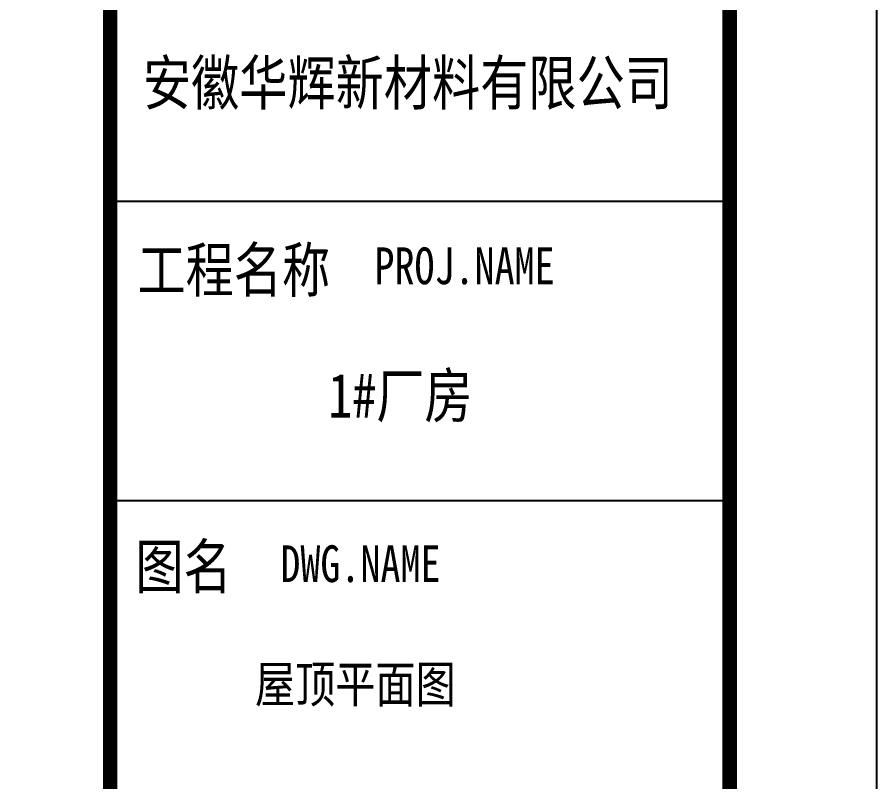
# Model space of a CAD drawing. Extents: x -266287 to 275962, y -324567 to 363765.
# Drawn here: x -83447 to -71765, y -123776 to -113377 of the extents above; entities that cross this region are included whole.
import ezdxf
from ezdxf.enums import TextEntityAlignment as Align

# ---------------------------------------------------------------- set-up
doc = ezdxf.new("R2010")
doc.units = 0
doc.header["$LTSCALE"] = 1000
doc.layers.get('0').update_dxf_attribs({"linetype": 'CONTINUOUS'})
doc.layers.add('0-TK', color=4, linetype='CONTINUOUS')
doc.layers.add('PUB_TITLE', color=4, linetype='CONTINUOUS')
doc.styles.add('-黑体', font='simhei.ttf', dxfattribs={"width": 0.8})

msp = doc.modelspace()

# ---------------------------------------------------------------- linework, layer by layer
at = {"layer": '0-TK'}
for p, q in [((-82183.49798, -115881.28097), (-73764.58828, -115881.28097)), ((-82183.49798, -119952.20634), (-73764.58828, -119952.20634))]:
    msp.add_line(p, q, dxfattribs=at)
at = {"layer": '0-TK', "const_width": 191.9817}
msp.add_lwpolyline([(-82183.49798, -149566.69496), (-82183.49798, -69566.69496)], dxfattribs=at)
at = {"layer": 'PUB_TITLE'}
msp.add_lwpolyline([(-220364.58828, -151566.69496), (-71764.58828, -151566.69496), (-71764.58828, -67566.69496), (-220364.58828, -67566.69496)], close=True, dxfattribs=at)
at = {"layer": 'PUB_TITLE', "const_width": 200}
msp.add_lwpolyline([(-215364.58828, -149566.69496), (-73764.58828, -149566.69496), (-73764.58828, -69566.69496), (-215364.58828, -69566.69496)], close=True, dxfattribs=at)

# ---------------------------------------------------------------- texts
at = {"style": '-黑体', "width": 0.8}
for s, height, p in [('安徽华辉新材料有限公司', 600, (-81737.71679, -114268.82244)), ('工程名称', 600, (-81811.89923, -116813.99986)), ('PROJ.NAME', 500, (-78591.36505, -116758.00458)), ('1#厂房', 600, (-79219.55026, -118523.05767)), ('图名', 600, (-81840.38843, -120849.08967)), ('DWG.NAME', 500, (-79870.24781, -120809.66901)), ('屋顶平面图', 500, (-80214.12711, -122447.4364))]:
    msp.add_text(s, height=height, dxfattribs=at).set_placement(p, align=Align.MIDDLE_LEFT)

doc.saveas('drawing.dxf')
